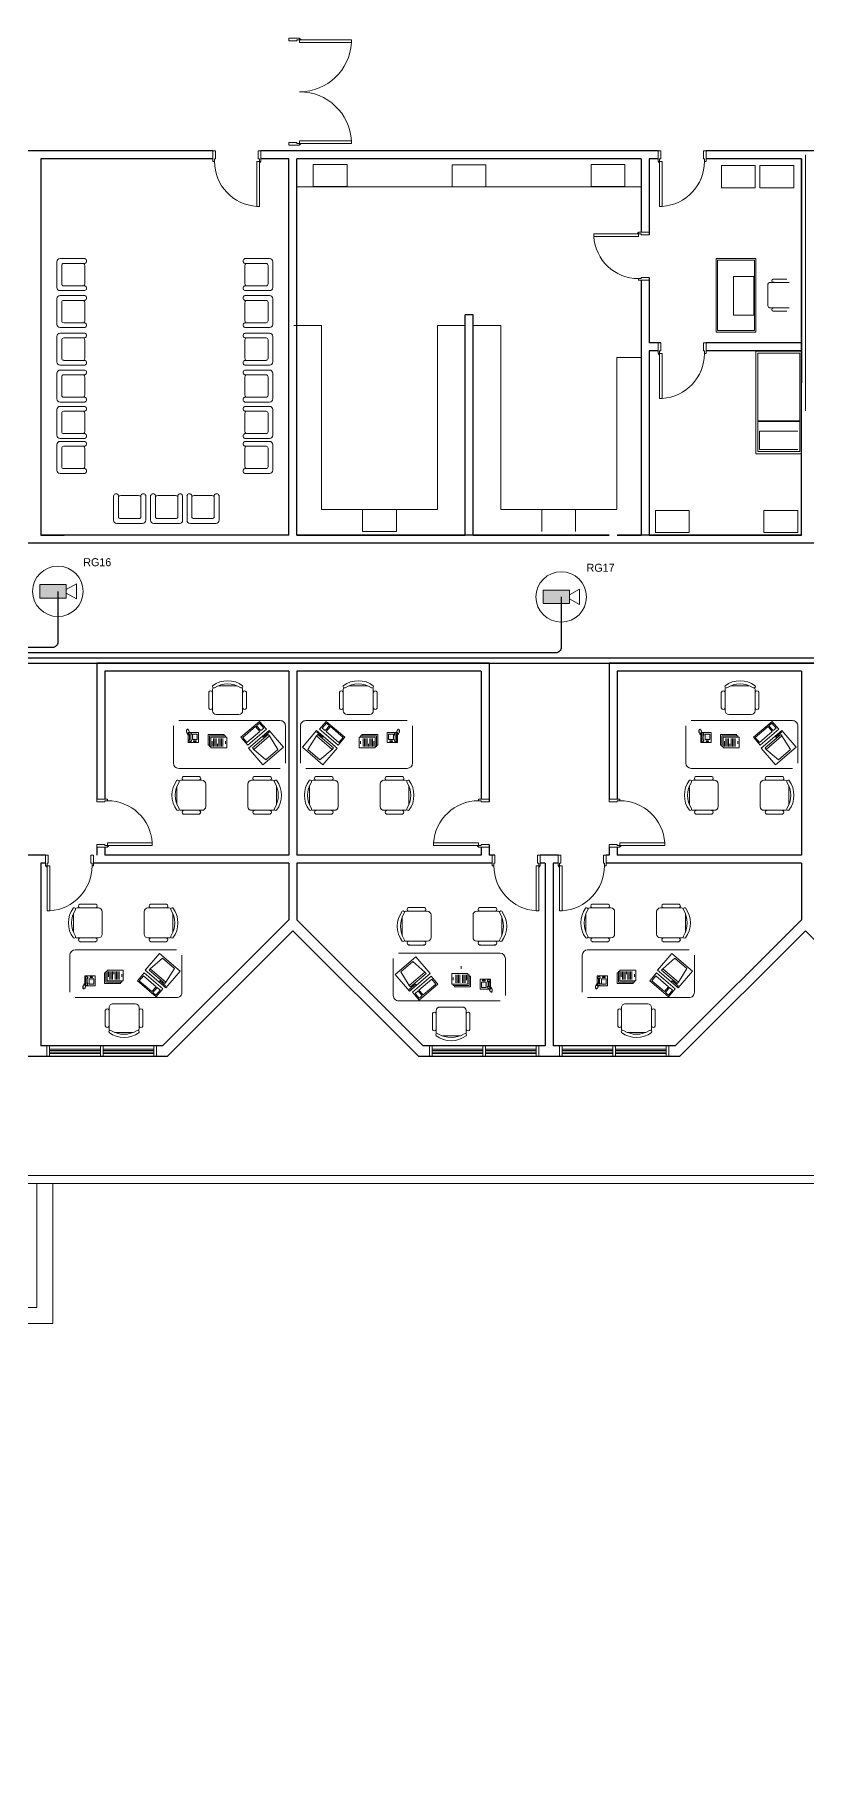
# Model space of a CAD drawing. Extents: x -59 to 582, y -1177 to 100.
# Drawn here: x 260.56 to 275.04, y -63.17 to -30.78 of the extents above; entities that cross this region are included whole.
import ezdxf
from ezdxf.enums import TextEntityAlignment as Align

# ---------------------------------------------------------------- set-up
doc = ezdxf.new("R2010")
doc.units = 0
doc.header["$LTSCALE"] = 0.15
doc.layers.get('0').update_dxf_attribs({"color": 252})
for name, color, linetype in [('0 ARCH', 252, 'Continuous'), ('0 CCTV', 252, 'Continuous'), ('0 sockets', 252, 'Continuous'), ('AUTOINCR', 7, 'Continuous'), ('CCTV', 4, 'Continuous')]:
    doc.layers.add(name, color=color, linetype=linetype)
for name, color, linetype, lineweight in [('anal', 252, 'Continuous', 20), ('DOOR', 252, 'Continuous', 20), ('E-LT-CKT-NM', 7, 'Continuous', 30), ('FUR', 252, 'Continuous', 9), ('sofa', 252, 'Continuous', 9), ('T-CCTV', 7, 'Continuous', 0), ('wall', 252, 'Continuous', 30)]:
    doc.layers.add(name, color=color, linetype=linetype, lineweight=lineweight)
doc.styles.add('SDC-TEXT-ARB', font='sdc-arb.shx')

# ---------------------------------------------------------------- blocks, each defined once
blk = doc.blocks.new('CHAIR7')
for p, q in [((5.1, 15), (17.9, 15)), ((0, 9), (0, -9)), ((20, 12), (3, 12)), ((23, -7.4), (23, 7.4)), ((3, -12), (20, -12)), ((5.1, -15), (17.9, -15))]:
    blk.add_line(p, q)
for centre, radius, start, end in [((5.6, 13.5), 1.56, 73.7398, 286.2602), ((17.4, 13.5), 1.56, 253.7398, 106.2602), ((3, 9), 3, 90, 180), ((20, 9), 3, 62.4156, 90), ((22.3, 11.1), 1.1, 53.3099, 212.0274), ((4.8, 0), 19.6, 327.5758, 32.4242), ((7, 0), 20, 323.1301, 36.8699), ((3, -9), 3, 180, 270), ((5.6, -13.5), 1.56, 73.7398, 286.2602), ((17.4, -13.5), 1.56, 253.7398, 106.2602), ((20, -9), 3, 270, 297.5844), ((22.3, -11.1), 1.1, 147.9726, 306.6901)]:
    blk.add_arc(centre, radius, start, end)
blk = doc.blocks.new('RECTANG')
for p, q in [((1, 1), (0, 1)), ((0, 1), (0, 0)), ((1, 0), (1, 1)), ((0, 0), (1, 0))]:
    blk.add_line(p, q)
blk = doc.blocks.new('FNPHONE')
for p, q in [((-9.1, 0.2), (-9.7, 0)), ((-8.9, 0.6), (-9.5, 0.4)), ((-8.7, 1), (-9.3, 0.8)), ((-8.5, 1.4), (-9.1, 1.2)), ((-8.3, 1.8), (-8.9, 1.6)), ((-7.1, 0.6), (-7.5, -0.6)), ((-7.3, 6.5), (-7.3, 1.5)), ((-6.3, 6.5), (-6.3, 1.5)), ((-3.9, 4.8), (-3.9, 4.8)), ((-3.9, 3.9), (-3.9, 3.9)), ((-3.9, 3), (-3.9, 3)), ((-3.9, 2), (-3.9, 2)), ((-2.9, 4.8), (-2.9, 4.8)), ((-2.9, 3.9), (-2.9, 3.9)), ((-2.9, 3), (-2.9, 3)), ((-2.9, 2), (-2.9, 2)), ((-2, 4.8), (-2, 4.8)), ((-2, 3.9), (-2, 3.9)), ((-2, 3), (-2, 3)), ((-2, 2), (-2, 2)), ((-9.3, -0.2), (-9.9, -0.4)), ((-9.3, -0.6), (-9.9, -0.8)), ((-9.3, -1), (-9.9, -1.2)), ((-9.3, -1.4), (-9.9, -1.6)), ((-9.1, -1.8), (-9.7, -2)), ((-8.9, -2.2), (-9.5, -2.4)), ((-8.4, -2.5), (-9, -2.7)), ((-7.9, -2), (-8.5, -2.2)), ((-7.7, -1.6), (-8.3, -1.8)), ((-7.5, -1.2), (-8.1, -1.4)), ((-7.3, -0.8), (-7.9, -1))]:
    blk.add_line(p, q)
for centre, start, end in [((-6.8, 6.5), 298.4915, 241.5085), ((-6.8, 1.5), 118.4915, 61.5085)]:
    blk.add_arc(centre, 1.05, start, end)
for p, xscale, yscale, zscale in [((-8.2, 0), 8.20528234483245, 8.104073169521023, 8.20528234483245), ((-4.8, 1.3), 3.75, 4.375, 3.75), ((-4, 6.7), 2.03125, 0.46875, 2.03125)]:
    blk.add_blockref('RECTANG', p, dxfattribs=dict(xscale=xscale, yscale=yscale, zscale=zscale))
blk = doc.blocks.new('IBMAT', base_point=(61, 306))
for p, q in [((75, 307), (75, 306)), ((81, 307), (75, 307)), ((81, 306), (81, 307))]:
    blk.add_line(p, q)
at = {"xscale": 21, "yscale": 17, "zscale": 21}
blk.add_blockref('RECTANG', (61, 306), dxfattribs=at)
blk = doc.blocks.new('KEYBOARD', base_point=(60, 294))
for p, xscale, yscale, zscale in [((60, 294), 19, 8, 19), ((61, 295), 13, 5, 13), ((75, 295), 3, 5, 3)]:
    blk.add_blockref('RECTANG', p, dxfattribs=dict(xscale=xscale, yscale=yscale, zscale=zscale))
blk = doc.blocks.new('FNCOMP')
for p, q in [((-6.6, 16.2), (-8.5, 3.5)), ((6.1, 16.2), (-6.6, 16.2)), ((8, 3.5), (6.1, 16.2)), ((-8.5, 3.5), (-8.5, 2)), ((8, 3.5), (-8.5, 3.5)), ((-8.5, 2), (8, 2)), ((8, 2), (8, 3.5))]:
    blk.add_line(p, q)
at = {"xscale": 1.033846153846154, "yscale": 1.033846153846154, "zscale": 1.033846153846154}
for name, p in [('IBMAT', (-10.9, 0)), ('KEYBOARD', (-10, -10.5))]:
    blk.add_blockref(name, p, dxfattribs=at)
blk = doc.blocks.new('D90')
at = {"layer": 'DOOR'}
for points in [[(0.03, 0.2), (0.03, 1.04), (0.078, 1.04), (0.078, 0.2)], [(0.03, 0.2), (0, 0.2), (0, 0), (0.05, 0), (0.05, 0.15), (0.03, 0.15)], [(0.87, 0.2), (0.9, 0.2), (0.9, 0), (0.85, 0), (0.85, 0.15), (0.87, 0.15)]]:
    blk.add_lwpolyline(points, close=True, dxfattribs=at)
blk.add_circle((0.02, 0.21), 0.01, dxfattribs=at)
blk.add_arc((0.025, 0.197), 0.845, 0.2218, 86.3889, dxfattribs=at)
blk = doc.blocks.new('ARCH')
at = {"layer": '0 ARCH', "color": 252, "lineweight": 15}
for p, q in [((65.781, 355.617), (66.414, 355.617)), ((65.781, 355.205), (65.781, 355.617)), ((66.414, 355.617), (66.414, 355.205)), ((69.016, 355.613), (68.384, 355.613)), ((68.384, 355.613), (68.384, 355.2)), ((69.016, 355.2), (69.016, 355.613)), ((70.986, 355.617), (70.986, 355.205)), ((71.619, 355.617), (70.986, 355.617)), ((71.619, 355.205), (71.619, 355.617)), ((74.058, 355.598), (73.425, 355.598)), ((73.425, 355.598), (73.425, 355.185)), ((74.058, 355.185), (74.058, 355.598)), ((74.149, 355.598), (74.149, 355.185)), ((74.782, 355.598), (74.149, 355.598)), ((74.782, 355.185), (74.782, 355.598)), ((71.925, 355.2), (65.475, 355.2)), ((66.414, 355.205), (65.781, 355.205)), ((68.384, 355.2), (69.016, 355.2)), ((70.986, 355.205), (71.619, 355.205)), ((73.425, 355.185), (74.058, 355.185)), ((74.149, 355.185), (74.782, 355.185)), ((74.074, 353.86), (73.331, 353.86)), ((73.331, 353.86), (73.331, 352.48)), ((74.046, 353.828), (73.356, 353.828)), ((73.356, 353.828), (73.356, 352.506)), ((74.046, 352.506), (74.046, 353.828)), ((74.074, 352.48), (74.074, 353.86)), ((74.035, 353.519), (73.65, 353.519)), ((73.65, 353.519), (73.65, 352.796)), ((74.035, 352.796), (74.035, 353.519)), ((74.293, 353.351), (74.293, 352.991)), ((74.293, 353.351), (74.293, 352.991)), ((74.492, 353.411), (74.353, 353.411)), ((74.492, 353.411), (74.353, 353.411)), ((74.396, 353.471), (74.492, 353.471)), ((74.396, 353.471), (74.492, 353.471)), ((74.492, 353.471), (74.651, 353.471)), ((74.492, 353.471), (74.651, 353.471)), ((74.693, 353.411), (74.492, 353.411)), ((74.693, 353.411), (74.492, 353.411)), ((74.353, 352.931), (74.492, 352.931)), ((74.353, 352.931), (74.492, 352.931)), ((74.396, 352.871), (74.492, 352.871)), ((74.492, 352.931), (74.693, 352.931)), ((74.492, 352.931), (74.693, 352.931)), ((74.492, 352.871), (74.651, 352.871)), ((74.492, 352.871), (74.651, 352.871)), ((65.415, 352.6), (65.934, 352.6)), ((65.934, 352.6), (65.934, 349.156)), ((68.625, 352.6), (68.106, 352.6)), ((68.106, 352.6), (68.106, 349.156)), ((68.775, 352.6), (69.294, 352.6)), ((69.294, 352.6), (69.294, 349.156)), ((73.356, 352.506), (74.046, 352.506)), ((73.65, 352.796), (74.035, 352.796)), ((73.331, 352.48), (74.074, 352.48)), ((71.925, 352), (71.466, 352)), ((71.466, 349.156), (71.466, 352)), ((74.924, 352.123), (74.074, 352.123)), ((74.074, 352.123), (74.074, 350.198)), ((74.896, 352.085), (74.107, 352.085)), ((74.107, 352.085), (74.107, 350.238)), ((74.896, 350.238), (74.896, 352.085)), ((74.924, 350.198), (74.924, 352.123)), ((74.107, 350.814), (74.896, 350.814)), ((74.896, 350.803), (74.107, 350.803)), ((74.857, 350.623), (74.14, 350.623)), ((74.14, 350.623), (74.14, 350.276)), ((74.107, 350.238), (74.896, 350.238)), ((74.14, 350.276), (74.857, 350.276)), ((74.074, 350.198), (74.924, 350.198)), ((68.106, 349.156), (65.934, 349.156)), ((66.704, 349.156), (66.704, 348.743)), ((67.337, 349.156), (66.704, 349.156)), ((67.337, 348.743), (67.337, 349.156)), ((69.294, 349.156), (71.466, 349.156)), ((70.063, 349.156), (70.063, 348.743)), ((70.696, 349.156), (70.063, 349.156)), ((70.696, 348.743), (70.696, 349.156)), ((72.822, 349.134), (72.189, 349.134)), ((72.189, 349.134), (72.189, 348.722)), ((72.822, 348.722), (72.822, 349.134)), ((74.222, 349.134), (74.222, 348.722)), ((74.855, 349.134), (74.222, 349.134)), ((74.855, 348.722), (74.855, 349.134)), ((66.704, 348.743), (67.337, 348.743)), ((72.189, 348.722), (72.822, 348.722)), ((74.222, 348.722), (74.855, 348.722))]:
    blk.add_line(p, q, dxfattribs=at)
for centre, radius, start, end in [((74.353, 353.351), 0.06, 90, 180), ((74.353, 353.351), 0.06, 90, 180), ((74.404, 353.441), 0.0312, 73.7398, 286.2602), ((74.404, 353.441), 0.0312, 73.7398, 286.2602), ((74.353, 352.991), 0.06, 180, 270), ((74.353, 352.991), 0.06, 180, 270), ((74.404, 352.901), 0.0312, 73.7398, 286.2602), ((74.404, 352.901), 0.0312, 73.7398, 286.2602)]:
    blk.add_arc(centre, radius, start, end, dxfattribs=at)
at = {"layer": 'anal'}
for p, q in [((75, 351), (75, 355.8)), ((75, 355.8), (75, 351)), ((75, 351), (75, 355.8)), ((75, 355.8), (75, 351)), ((60.792, 339), (60.792, 339.1)), ((62.842, 339.1), (60.792, 339.1)), ((60.792, 339), (60.792, 338.9)), ((62.842, 338.9), (60.792, 338.9)), ((60.842, 339.1), (60.842, 338.9)), ((61.792, 339.04), (60.842, 339.04)), ((61.792, 339.015), (60.842, 339.015)), ((60.842, 339), (60.842, 338.9)), ((61.792, 338.985), (60.842, 338.985)), ((61.792, 338.96), (60.842, 338.96)), ((61.792, 339.1), (61.792, 338.9)), ((61.842, 339.1), (61.842, 338.9)), ((62.792, 339.04), (61.842, 339.04)), ((62.792, 339.015), (61.842, 339.015)), ((62.792, 338.985), (61.842, 338.985)), ((62.792, 338.96), (61.842, 338.96)), ((62.792, 339.1), (62.792, 338.9)), ((62.792, 339), (62.792, 338.9)), ((62.842, 339), (62.842, 339.1)), ((62.842, 339), (62.842, 338.9)), ((67.958, 339.1), (70.008, 339.1)), ((67.958, 339), (67.958, 339.1)), ((67.958, 339), (67.958, 338.9)), ((67.958, 338.9), (70.008, 338.9)), ((68.008, 339.1), (68.008, 338.9)), ((68.008, 339.04), (68.958, 339.04)), ((68.008, 339.015), (68.958, 339.015)), ((68.008, 339), (68.008, 338.9)), ((68.008, 338.985), (68.958, 338.985)), ((68.008, 338.96), (68.958, 338.96)), ((68.958, 339.1), (68.958, 338.9)), ((69.008, 339.1), (69.008, 338.9)), ((69.008, 339.04), (69.958, 339.04)), ((69.008, 339.015), (69.958, 339.015)), ((69.008, 338.985), (69.958, 338.985)), ((69.008, 338.96), (69.958, 338.96)), ((69.958, 339.1), (69.958, 338.9)), ((69.958, 339), (69.958, 338.9)), ((70.008, 339), (70.008, 339.1)), ((70.008, 339), (70.008, 338.9)), ((70.392, 339), (70.392, 339.1)), ((72.442, 339.1), (70.392, 339.1)), ((70.392, 339), (70.392, 338.9)), ((72.442, 338.9), (70.392, 338.9)), ((70.442, 339.1), (70.442, 338.9)), ((71.392, 339.04), (70.442, 339.04)), ((71.392, 339.015), (70.442, 339.015)), ((70.442, 339), (70.442, 338.9)), ((71.392, 338.985), (70.442, 338.985)), ((71.392, 338.96), (70.442, 338.96)), ((71.392, 339.1), (71.392, 338.9)), ((71.442, 339.1), (71.442, 338.9)), ((72.392, 339.04), (71.442, 339.04)), ((72.392, 339.015), (71.442, 339.015)), ((72.392, 338.985), (71.442, 338.985)), ((72.392, 338.96), (71.442, 338.96)), ((72.392, 339.1), (72.392, 338.9)), ((72.392, 339), (72.392, 338.9)), ((72.442, 339), (72.442, 339.1)), ((72.442, 339), (72.442, 338.9)), ((96.525, 336.675), (58.125, 336.675)), ((96.675, 336.525), (60, 336.525)), ((60.6, 336.525), (60.6, 335.4)), ((60.9, 336.525), (60.9, 335.4)), ((60.6, 335.4), (60.6, 334.2)), ((60.9, 335.4), (60.9, 333.9)), ((60.6, 334.2), (58.275, 334.2)), ((60.9, 333.9), (58.275, 333.9))]:
    blk.add_line(p, q, dxfattribs=at)
at = {"layer": 'DOOR'}
for points in [[(65.525, 357.954), (65.525, 357.984), (65.325, 357.984), (65.325, 357.934), (65.475, 357.934), (65.475, 357.954)], [(65.525, 357.954), (66.495, 357.954), (66.495, 357.904), (65.525, 357.904)], [(63.93, 355.675), (63.9, 355.675), (63.9, 355.875), (63.95, 355.875), (63.95, 355.725), (63.93, 355.725)], [(64.77, 355.675), (64.8, 355.675), (64.8, 355.875), (64.75, 355.875), (64.75, 355.725), (64.77, 355.725)], [(65.525, 356.014), (65.525, 355.984), (65.325, 355.984), (65.325, 356.034), (65.475, 356.034), (65.475, 356.014)], [(65.525, 356.014), (66.495, 356.014), (66.495, 356.064), (65.525, 356.064)], [(72.269, 355.675), (72.239, 355.675), (72.239, 355.875), (72.289, 355.875), (72.289, 355.725), (72.269, 355.725)], [(73.109, 355.675), (73.139, 355.675), (73.139, 355.875), (73.089, 355.875), (73.089, 355.725), (73.109, 355.725)], [(64.77, 355.675), (64.77, 354.835), (64.722, 354.835), (64.722, 355.675)], [(72.269, 355.675), (72.269, 354.835), (72.317, 354.835), (72.317, 355.675)], [(71.875, 354.32), (71.035, 354.32), (71.035, 354.272), (71.875, 354.272)], [(71.875, 354.32), (71.875, 354.35), (72.075, 354.35), (72.075, 354.3), (71.925, 354.3), (71.925, 354.32)], [(71.875, 353.48), (71.875, 353.45), (72.075, 353.45), (72.075, 353.5), (71.925, 353.5), (71.925, 353.48)], [(72.269, 352.075), (72.239, 352.075), (72.239, 352.275), (72.289, 352.275), (72.289, 352.125), (72.269, 352.125)], [(73.109, 352.075), (73.139, 352.075), (73.139, 352.275), (73.089, 352.275), (73.089, 352.125), (73.109, 352.125)], [(72.269, 352.075), (72.269, 351.235), (72.317, 351.235), (72.317, 352.075)]]:
    blk.add_lwpolyline(points, close=True, dxfattribs=at)
for centre in [(65.535, 357.964), (65.535, 356.004), (64.78, 355.665), (72.259, 355.665), (71.865, 354.33), (72.259, 352.065)]:
    blk.add_circle(centre, 0.01, dxfattribs=at)
for centre, radius, start, end in [((65.525, 357.954), 0.971, 270, 357.0492), ((65.525, 356.011), 0.971, 2.9508, 90), ((64.775, 355.678), 0.845, 180.2218, 266.3889), ((72.264, 355.678), 0.845, 273.6111, 359.7782), ((71.878, 354.325), 0.845, 183.6111, 269.7782), ((72.264, 352.078), 0.845, 273.6111, 359.7782)]:
    blk.add_arc(centre, radius, start, end, dxfattribs=at)
at = {"layer": 'FUR'}
for p, q in [((61.502, 353.855), (61.037, 353.855)), ((64.498, 353.855), (64.963, 353.855)), ((60.977, 353.795), (60.977, 353.315)), ((61.067, 353.727), (61.067, 353.382)), ((61.5, 353.765), (61.105, 353.765)), ((61.502, 353.39), (61.502, 353.72)), ((64.498, 353.39), (64.498, 353.72)), ((64.5, 353.765), (64.895, 353.765)), ((64.933, 353.727), (64.933, 353.382)), ((65.023, 353.795), (65.023, 353.315)), ((61.037, 353.255), (61.502, 353.255)), ((61.502, 353.163), (61.037, 353.163)), ((61.105, 353.345), (61.5, 353.345)), ((64.963, 353.255), (64.498, 353.255)), ((64.498, 353.163), (64.963, 353.163)), ((64.895, 353.345), (64.5, 353.345)), ((60.977, 353.103), (60.977, 352.623)), ((61.067, 353.036), (61.067, 352.691)), ((61.5, 353.073), (61.105, 353.073)), ((61.502, 352.698), (61.502, 353.028)), ((64.498, 352.698), (64.498, 353.028)), ((64.5, 353.073), (64.895, 353.073)), ((64.933, 353.036), (64.933, 352.691)), ((65.023, 353.103), (65.023, 352.623)), ((61.037, 352.563), (61.502, 352.563)), ((61.105, 352.653), (61.5, 352.653)), ((64.963, 352.563), (64.498, 352.563)), ((64.895, 352.653), (64.5, 352.653)), ((60.977, 352.399), (60.977, 351.919)), ((61.502, 352.459), (61.037, 352.459)), ((61.067, 352.332), (61.067, 351.987)), ((61.5, 352.369), (61.105, 352.369)), ((61.502, 351.994), (61.502, 352.324)), ((64.498, 352.459), (64.963, 352.459)), ((64.498, 351.994), (64.498, 352.324)), ((64.5, 352.369), (64.895, 352.369)), ((64.933, 352.332), (64.933, 351.987)), ((65.023, 352.399), (65.023, 351.919)), ((61.037, 351.859), (61.502, 351.859)), ((61.105, 351.949), (61.5, 351.949)), ((64.963, 351.859), (64.498, 351.859)), ((64.895, 351.949), (64.5, 351.949)), ((60.977, 351.707), (60.977, 351.227)), ((61.502, 351.767), (61.037, 351.767)), ((61.067, 351.64), (61.067, 351.295)), ((61.5, 351.677), (61.105, 351.677)), ((61.502, 351.302), (61.502, 351.632)), ((64.498, 351.767), (64.963, 351.767)), ((64.498, 351.302), (64.498, 351.632)), ((64.5, 351.677), (64.895, 351.677)), ((64.933, 351.64), (64.933, 351.295)), ((65.023, 351.707), (65.023, 351.227)), ((61.105, 351.257), (61.5, 351.257)), ((64.895, 351.257), (64.5, 351.257)), ((60.977, 351.026), (60.977, 350.546)), ((61.037, 351.167), (61.502, 351.167)), ((61.502, 351.086), (61.037, 351.086)), ((61.067, 350.958), (61.067, 350.613)), ((61.5, 350.996), (61.105, 350.996)), ((61.502, 350.621), (61.502, 350.951)), ((64.963, 351.167), (64.498, 351.167)), ((64.498, 351.086), (64.963, 351.086)), ((64.498, 350.621), (64.498, 350.951)), ((64.5, 350.996), (64.895, 350.996)), ((64.933, 350.958), (64.933, 350.613)), ((65.023, 351.026), (65.023, 350.546)), ((61.105, 350.576), (61.5, 350.576)), ((64.895, 350.576), (64.5, 350.576)), ((60.977, 350.37), (60.977, 349.89)), ((61.037, 350.486), (61.502, 350.486)), ((61.502, 350.43), (61.037, 350.43)), ((61.067, 350.303), (61.067, 349.958)), ((61.5, 350.34), (61.105, 350.34)), ((61.502, 349.965), (61.502, 350.295)), ((64.963, 350.486), (64.498, 350.486)), ((64.498, 350.43), (64.963, 350.43)), ((64.498, 349.965), (64.498, 350.295)), ((64.5, 350.34), (64.895, 350.34)), ((64.933, 350.303), (64.933, 349.958)), ((65.023, 350.37), (65.023, 349.89)), ((61.105, 349.92), (61.5, 349.92)), ((64.895, 349.92), (64.5, 349.92)), ((61.037, 349.83), (61.502, 349.83)), ((64.963, 349.83), (64.498, 349.83)), ((62.041, 349.418), (62.041, 348.953)), ((62.131, 349.416), (62.131, 349.02)), ((62.506, 349.418), (62.176, 349.418)), ((62.551, 349.02), (62.551, 349.416)), ((62.641, 348.953), (62.641, 349.418)), ((62.733, 349.418), (62.733, 348.953)), ((62.823, 349.416), (62.823, 349.02)), ((63.198, 349.418), (62.868, 349.418)), ((63.243, 349.02), (63.243, 349.416)), ((63.333, 348.953), (63.333, 349.418)), ((63.415, 349.418), (63.415, 348.953)), ((63.505, 349.416), (63.505, 349.02)), ((63.88, 349.418), (63.55, 349.418)), ((63.925, 349.02), (63.925, 349.416)), ((64.015, 348.953), (64.015, 349.418)), ((62.169, 348.983), (62.514, 348.983)), ((62.861, 348.983), (63.206, 348.983)), ((63.542, 348.983), (63.887, 348.983)), ((62.101, 348.893), (62.581, 348.893)), ((62.793, 348.893), (63.273, 348.893)), ((63.475, 348.893), (63.955, 348.893))]:
    blk.add_line(p, q, dxfattribs=at)
for centre, major_axis, start_param, end_param in [((61.037, 353.795), (0.0424, 0.0424), 0.785398, 2.356194), ((61.485, 353.81), (-0.0339, 0.0339), 2.685296, 5.122584), ((61.105, 353.727), (-0.0265, 0.0265), -0.785398, 0.785398), ((61.442, 353.72), (-0.0424, 0.0424), 3.926991, 4.775053), ((61.037, 353.315), (-0.0424, 0.0424), 0.785398, 2.356194), ((61.037, 353.103), (0.0424, 0.0424), 0.785398, 2.356194), ((61.105, 353.382), (0.0265, 0.0265), 2.356194, 3.926991), ((61.442, 353.39), (0.0424, 0.0424), 4.649725, 5.497787), ((61.485, 353.3), (0.0339, 0.0339), 4.302194, 6.739482), ((61.485, 353.119), (-0.0339, 0.0339), 2.685296, 5.122584), ((61.105, 353.036), (-0.0265, 0.0265), -0.785398, 0.785398), ((61.442, 353.028), (-0.0424, 0.0424), 3.926991, 4.775053), ((61.037, 352.623), (-0.0424, 0.0424), 0.785398, 2.356194), ((61.105, 352.691), (0.0265, 0.0265), 2.356194, 3.926991), ((61.442, 352.698), (0.0424, 0.0424), 4.649725, 5.497787), ((61.485, 352.608), (0.0339, 0.0339), 4.302194, 6.739482), ((61.037, 352.399), (0.0424, 0.0424), 0.785398, 2.356194), ((61.105, 352.332), (-0.0265, 0.0265), -0.785398, 0.785398), ((61.442, 352.324), (-0.0424, 0.0424), 3.926991, 4.775053), ((61.485, 352.415), (-0.0339, 0.0339), 2.685296, 5.122584), ((61.037, 351.919), (-0.0424, 0.0424), 0.785398, 2.356194), ((61.105, 351.987), (0.0265, 0.0265), 2.356194, 3.926991), ((61.442, 351.994), (0.0424, 0.0424), 4.649725, 5.497787), ((61.485, 351.904), (0.0339, 0.0339), 4.302194, 6.739482), ((61.037, 351.707), (0.0424, 0.0424), 0.785398, 2.356194), ((61.105, 351.64), (-0.0265, 0.0265), -0.785398, 0.785398), ((61.442, 351.632), (-0.0424, 0.0424), 3.926991, 4.775053), ((61.485, 351.723), (-0.0339, 0.0339), 2.685296, 5.122584), ((61.037, 351.227), (-0.0424, 0.0424), 0.785398, 2.356194), ((61.105, 351.295), (0.0265, 0.0265), 2.356194, 3.926991), ((61.442, 351.302), (0.0424, 0.0424), 4.649725, 5.497787), ((61.485, 351.212), (0.0339, 0.0339), 4.302194, 6.739482), ((61.037, 351.026), (0.0424, 0.0424), 0.785398, 2.356194), ((61.105, 350.958), (-0.0265, 0.0265), -0.785398, 0.785398), ((61.442, 350.951), (-0.0424, 0.0424), 3.926991, 4.775053), ((61.485, 351.041), (-0.0339, 0.0339), 2.685296, 5.122584), ((61.105, 350.613), (0.0265, 0.0265), 2.356194, 3.926991), ((61.442, 350.621), (0.0424, 0.0424), 4.649725, 5.497787), ((61.485, 350.53), (0.0339, 0.0339), 4.302194, 6.739482), ((61.037, 350.546), (-0.0424, 0.0424), 0.785398, 2.356194), ((61.037, 350.37), (0.0424, 0.0424), 0.785398, 2.356194), ((61.105, 350.303), (-0.0265, 0.0265), -0.785398, 0.785398), ((61.442, 350.295), (-0.0424, 0.0424), 3.926991, 4.775053), ((61.485, 350.385), (-0.0339, 0.0339), 2.685296, 5.122584), ((61.105, 349.958), (0.0265, 0.0265), 2.356194, 3.926991), ((61.442, 349.965), (0.0424, 0.0424), 4.649725, 5.497787), ((61.485, 349.875), (0.0339, 0.0339), 4.302194, 6.739482), ((61.037, 349.89), (-0.0424, 0.0424), 0.785398, 2.356194), ((62.086, 349.4), (0.0339, 0.0339), 5.826889, 8.264177), ((62.176, 349.358), (0.0424, 0.0424), 0.785398, 1.63346), ((62.506, 349.358), (-0.0424, 0.0424), 4.649725, 5.497787), ((62.597, 349.4), (-0.0339, 0.0339), 4.302194, 6.739482), ((62.778, 349.4), (0.0339, 0.0339), 5.826889, 8.264177), ((62.868, 349.358), (0.0424, 0.0424), 0.785398, 1.63346), ((63.198, 349.358), (-0.0424, 0.0424), 4.649725, 5.497787), ((63.288, 349.4), (-0.0339, 0.0339), 4.302194, 6.739482), ((63.459, 349.4), (0.0339, 0.0339), 5.826889, 8.264177), ((63.55, 349.358), (0.0424, 0.0424), 0.785398, 1.63346), ((63.88, 349.358), (-0.0424, 0.0424), 4.649725, 5.497787), ((63.97, 349.4), (-0.0339, 0.0339), 4.302194, 6.739482), ((62.101, 348.953), (-0.0424, 0.0424), 0.785398, 2.356194), ((62.169, 349.02), (0.0265, 0.0265), 2.356194, 3.926991), ((62.514, 349.02), (-0.0265, 0.0265), 2.356194, 3.926991), ((62.581, 348.953), (0.0424, 0.0424), 3.926991, 5.497787), ((62.793, 348.953), (-0.0424, 0.0424), 0.785398, 2.356194), ((62.861, 349.02), (0.0265, 0.0265), 2.356194, 3.926991), ((63.206, 349.02), (-0.0265, 0.0265), 2.356194, 3.926991), ((63.273, 348.953), (0.0424, 0.0424), 3.926991, 5.497787), ((63.475, 348.953), (-0.0424, 0.0424), 0.785398, 2.356194), ((63.542, 349.02), (0.0265, 0.0265), 2.356194, 3.926991), ((63.887, 349.02), (-0.0265, 0.0265), 2.356194, 3.926991), ((63.955, 348.953), (0.0424, 0.0424), 3.926991, 5.497787)]:
    blk.add_ellipse(centre, major_axis=major_axis, ratio=1, start_param=start_param, end_param=end_param, dxfattribs=at)
at = {"layer": 'FUR', "extrusion": (0, 0, -1)}
for centre, major_axis, start_param, end_param in [((64.515, 353.81), (0.0339, 0.0339), 2.685296, 5.122584), ((64.963, 353.795), (-0.0424, 0.0424), 0.785398, 2.356194), ((64.558, 353.72), (0.0424, 0.0424), 3.926991, 4.775053), ((64.895, 353.727), (0.0265, 0.0265), -0.785398, 0.785398), ((64.515, 353.3), (-0.0339, 0.0339), 4.302194, 6.739482), ((64.515, 353.119), (0.0339, 0.0339), 2.685296, 5.122584), ((64.558, 353.39), (-0.0424, 0.0424), 4.649725, 5.497787), ((64.895, 353.382), (-0.0265, 0.0265), 2.356194, 3.926991), ((64.963, 353.315), (0.0424, 0.0424), 0.785398, 2.356194), ((64.963, 353.103), (-0.0424, 0.0424), 0.785398, 2.356194), ((64.558, 353.028), (0.0424, 0.0424), 3.926991, 4.775053), ((64.895, 353.036), (0.0265, 0.0265), -0.785398, 0.785398), ((64.515, 352.608), (-0.0339, 0.0339), 4.302194, 6.739482), ((64.558, 352.698), (-0.0424, 0.0424), 4.649725, 5.497787), ((64.895, 352.691), (-0.0265, 0.0265), 2.356194, 3.926991), ((64.963, 352.623), (0.0424, 0.0424), 0.785398, 2.356194), ((64.515, 352.415), (0.0339, 0.0339), 2.685296, 5.122584), ((64.558, 352.324), (0.0424, 0.0424), 3.926991, 4.775053), ((64.895, 352.332), (0.0265, 0.0265), -0.785398, 0.785398), ((64.963, 352.399), (-0.0424, 0.0424), 0.785398, 2.356194), ((64.515, 351.904), (-0.0339, 0.0339), 4.302194, 6.739482), ((64.558, 351.994), (-0.0424, 0.0424), 4.649725, 5.497787), ((64.895, 351.987), (-0.0265, 0.0265), 2.356194, 3.926991), ((64.963, 351.919), (0.0424, 0.0424), 0.785398, 2.356194), ((64.515, 351.723), (0.0339, 0.0339), 2.685296, 5.122584), ((64.558, 351.632), (0.0424, 0.0424), 3.926991, 4.775053), ((64.895, 351.64), (0.0265, 0.0265), -0.785398, 0.785398), ((64.963, 351.707), (-0.0424, 0.0424), 0.785398, 2.356194), ((64.515, 351.212), (-0.0339, 0.0339), 4.302194, 6.739482), ((64.558, 351.302), (-0.0424, 0.0424), 4.649725, 5.497787), ((64.895, 351.295), (-0.0265, 0.0265), 2.356194, 3.926991), ((64.963, 351.227), (0.0424, 0.0424), 0.785398, 2.356194), ((64.515, 351.041), (0.0339, 0.0339), 2.685296, 5.122584), ((64.558, 350.951), (0.0424, 0.0424), 3.926991, 4.775053), ((64.895, 350.958), (0.0265, 0.0265), -0.785398, 0.785398), ((64.963, 351.026), (-0.0424, 0.0424), 0.785398, 2.356194), ((64.515, 350.53), (-0.0339, 0.0339), 4.302194, 6.739482), ((64.558, 350.621), (-0.0424, 0.0424), 4.649725, 5.497787), ((64.895, 350.613), (-0.0265, 0.0265), 2.356194, 3.926991), ((64.515, 350.385), (0.0339, 0.0339), 2.685296, 5.122584), ((64.558, 350.295), (0.0424, 0.0424), 3.926991, 4.775053), ((64.895, 350.303), (0.0265, 0.0265), -0.785398, 0.785398), ((64.963, 350.546), (0.0424, 0.0424), 0.785398, 2.356194), ((64.963, 350.37), (-0.0424, 0.0424), 0.785398, 2.356194), ((64.515, 349.875), (-0.0339, 0.0339), 4.302194, 6.739482), ((64.558, 349.965), (-0.0424, 0.0424), 4.649725, 5.497787), ((64.895, 349.958), (-0.0265, 0.0265), 2.356194, 3.926991), ((64.963, 349.89), (0.0424, 0.0424), 0.785398, 2.356194)]:
    blk.add_ellipse(centre, major_axis=major_axis, ratio=1, start_param=start_param, end_param=end_param, dxfattribs=at)
at = {"layer": 'sofa'}
for p, q in [((63.159, 344.403), (63.159, 345.098)), ((67.641, 344.403), (67.641, 345.098)), ((72.759, 344.403), (72.759, 345.098)), ((65.159, 344.303), (63.259, 344.303)), ((65.159, 344.303), (63.259, 344.303)), ((65.641, 344.303), (67.541, 344.303)), ((74.759, 344.303), (72.859, 344.303)), ((74.759, 344.303), (72.859, 344.303)), ((63.22, 340.901), (61.32, 340.901)), ((67.379, 340.839), (69.279, 340.839)), ((72.82, 340.901), (70.92, 340.901)), ((61.22, 340.801), (61.22, 340.106)), ((69.379, 340.739), (69.379, 340.045)), ((70.82, 340.801), (70.82, 340.106))]:
    blk.add_line(p, q, dxfattribs=at)
for points in [[(63.259, 345.198), (65.159, 345.198, -0.414214), (65.259, 345.098), (65.259, 344.403)], [(67.541, 345.198), (65.641, 345.198, 0.414214), (65.541, 345.098), (65.541, 344.403)], [(72.859, 345.198), (74.759, 345.198, -0.414214), (74.859, 345.098), (74.859, 344.403)], [(61.32, 340.006), (63.22, 340.006, 0.414214), (63.32, 340.106), (63.32, 340.801)], [(69.279, 339.945), (67.379, 339.945, -0.414214), (67.279, 340.045), (67.279, 340.739)], [(70.92, 340.006), (72.82, 340.006, 0.414214), (72.92, 340.106), (72.92, 340.801)]]:
    blk.add_lwpolyline(points, format="xyb", dxfattribs=at)
for points in [[(63.836, 344.736), (63.811, 344.736), (63.811, 344.936), (64.111, 344.936), (64.111, 344.911)], [(63.861, 344.711), (63.836, 344.711), (63.836, 344.911), (64.136, 344.911), (64.136, 344.886)], [(64.161, 344.686), (63.861, 344.686), (63.861, 344.886), (64.161, 344.886), (64.161, 344.686)], [(63.886, 344.711), (63.886, 344.811)], [(63.911, 344.711), (63.911, 344.861)], [(63.936, 344.711), (63.936, 344.861)], [(63.961, 344.711), (63.961, 344.861)], [(63.986, 344.711), (63.986, 344.761)], [(64.011, 344.711), (64.011, 344.861)], [(64.036, 344.711), (64.036, 344.861)], [(64.061, 344.711), (64.061, 344.861)], [(64.086, 344.711), (64.086, 344.861)], [(64.136, 344.761), (64.136, 344.811)], [(66.639, 344.686), (66.939, 344.686), (66.939, 344.886), (66.639, 344.886), (66.639, 344.686)], [(66.939, 344.711), (66.964, 344.711), (66.964, 344.911), (66.664, 344.911), (66.664, 344.886)], [(66.664, 344.761), (66.664, 344.811)], [(66.964, 344.736), (66.989, 344.736), (66.989, 344.936), (66.689, 344.936), (66.689, 344.911)], [(66.714, 344.711), (66.714, 344.861)], [(66.739, 344.711), (66.739, 344.861)], [(66.764, 344.711), (66.764, 344.861)], [(66.789, 344.711), (66.789, 344.861)], [(66.814, 344.711), (66.814, 344.761)], [(66.839, 344.711), (66.839, 344.861)], [(66.864, 344.711), (66.864, 344.861)], [(66.889, 344.711), (66.889, 344.861)], [(66.914, 344.711), (66.914, 344.811)], [(73.436, 344.736), (73.411, 344.736), (73.411, 344.936), (73.711, 344.936), (73.711, 344.911)], [(73.461, 344.711), (73.436, 344.711), (73.436, 344.911), (73.736, 344.911), (73.736, 344.886)], [(73.761, 344.686), (73.461, 344.686), (73.461, 344.886), (73.761, 344.886), (73.761, 344.686)], [(73.486, 344.711), (73.486, 344.811)], [(73.511, 344.711), (73.511, 344.861)], [(73.536, 344.711), (73.536, 344.861)], [(73.561, 344.711), (73.561, 344.861)], [(73.586, 344.711), (73.586, 344.761)], [(73.611, 344.711), (73.611, 344.861)], [(73.636, 344.711), (73.636, 344.861)], [(73.661, 344.711), (73.661, 344.861)], [(73.686, 344.711), (73.686, 344.861)], [(73.736, 344.761), (73.736, 344.811)], [(62.221, 340.518), (61.921, 340.518), (61.921, 340.318), (62.221, 340.318), (62.221, 340.518)], [(68.553, 340.597), (68.553, 340.547)], [(71.821, 340.518), (71.521, 340.518), (71.521, 340.318), (71.821, 340.318), (71.821, 340.518)], [(61.896, 340.468), (61.871, 340.468), (61.871, 340.268), (62.171, 340.268), (62.171, 340.293)], [(61.921, 340.493), (61.896, 340.493), (61.896, 340.293), (62.196, 340.293), (62.196, 340.318)], [(61.946, 340.493), (61.946, 340.393)], [(61.971, 340.493), (61.971, 340.343)], [(61.996, 340.493), (61.996, 340.343)], [(62.021, 340.493), (62.021, 340.343)], [(62.046, 340.493), (62.046, 340.443)], [(62.071, 340.493), (62.071, 340.343)], [(62.096, 340.493), (62.096, 340.343)], [(62.121, 340.493), (62.121, 340.343)], [(62.146, 340.493), (62.146, 340.343)], [(62.196, 340.443), (62.196, 340.393)], [(68.378, 340.456), (68.678, 340.456), (68.678, 340.256), (68.378, 340.256), (68.378, 340.456)], [(68.678, 340.431), (68.703, 340.431), (68.703, 340.231), (68.403, 340.231), (68.403, 340.256)], [(68.403, 340.381), (68.403, 340.331)], [(68.703, 340.406), (68.728, 340.406), (68.728, 340.206), (68.428, 340.206), (68.428, 340.231)], [(68.453, 340.431), (68.453, 340.281)], [(68.478, 340.431), (68.478, 340.281)], [(68.503, 340.431), (68.503, 340.281)], [(68.528, 340.431), (68.528, 340.281)], [(68.578, 340.431), (68.578, 340.281)], [(68.603, 340.431), (68.603, 340.281)], [(68.628, 340.431), (68.628, 340.281)], [(68.653, 340.431), (68.653, 340.331)], [(71.496, 340.468), (71.471, 340.468), (71.471, 340.268), (71.771, 340.268), (71.771, 340.293)], [(71.521, 340.493), (71.496, 340.493), (71.496, 340.293), (71.796, 340.293), (71.796, 340.318)], [(71.546, 340.493), (71.546, 340.393)], [(71.571, 340.493), (71.571, 340.343)], [(71.596, 340.493), (71.596, 340.343)], [(71.621, 340.493), (71.621, 340.343)], [(71.646, 340.493), (71.646, 340.443)], [(71.671, 340.493), (71.671, 340.343)], [(71.696, 340.493), (71.696, 340.343)], [(71.721, 340.493), (71.721, 340.343)], [(71.746, 340.493), (71.746, 340.343)], [(71.796, 340.443), (71.796, 340.393)]]:
    blk.add_lwpolyline(points, dxfattribs=at)
for centre, start, end in [((63.259, 344.403), 180, 270), ((63.259, 344.403), 180, 270), ((67.541, 344.403), 270, 0), ((72.859, 344.403), 180, 270), ((72.859, 344.403), 180, 270), ((61.32, 340.801), 90, 180), ((69.279, 340.739), 0, 90), ((70.92, 340.801), 90, 180)]:
    blk.add_arc(centre, 0.1, start, end, dxfattribs=at)
at = {"layer": 'wall'}
for p, q in [((63.9, 355.875), (60, 355.875)), ((65.325, 355.875), (64.8, 355.875)), ((72.25, 355.875), (65.325, 355.875)), ((75.593, 355.875), (73.139, 355.875)), ((81.839, 355.875), (74.925, 355.875)), ((60.675, 355.725), (60.675, 348.675)), ((63.9, 355.725), (60.675, 355.725)), ((65.325, 355.725), (64.8, 355.725)), ((65.325, 348.675), (65.325, 355.725)), ((71.925, 355.725), (65.475, 355.725)), ((65.475, 348.675), (65.475, 355.725)), ((71.925, 355.725), (71.925, 354.35)), ((72.075, 355.725), (72.075, 354.3)), ((72.239, 355.725), (72.075, 355.725)), ((74.925, 355.725), (73.139, 355.725)), ((74.925, 355.725), (74.4, 355.725)), ((74.925, 355.725), (74.925, 351.525)), ((74.925, 348.675), (74.925, 355.725)), ((72.075, 353.5), (72.075, 352.275)), ((71.925, 353.45), (71.925, 348.675)), ((68.775, 352.8), (68.625, 352.8)), ((68.625, 348.675), (68.625, 352.8)), ((68.775, 348.675), (68.775, 352.8)), ((72.289, 352.275), (72.075, 352.275)), ((74.925, 352.275), (73.139, 352.275)), ((72.239, 352.125), (72.075, 352.125)), ((72.075, 352.125), (72.075, 348.675)), ((74.925, 352.125), (73.139, 352.125)), ((65.325, 348.675), (60.675, 348.675)), ((65.325, 348.675), (60.675, 348.675)), ((65.325, 348.675), (60.675, 348.675)), ((65.325, 348.675), (60.675, 348.675)), ((63.075, 348.675), (60.675, 348.675)), ((63.075, 348.675), (60.675, 348.675)), ((60.675, 348.675), (61.115, 348.675)), ((71.325, 348.675), (65.475, 348.675)), ((65.475, 348.675), (68.625, 348.675)), ((65.475, 348.675), (68.325, 348.675)), ((68.625, 348.675), (65.475, 348.675)), ((68.625, 348.675), (65.475, 348.675)), ((68.775, 348.675), (71.325, 348.675)), ((74.925, 348.675), (71.475, 348.675)), ((71.475, 348.675), (71.925, 348.675)), ((72.075, 348.675), (74.925, 348.675)), ((82.275, 348.525), (55.724, 348.525)), ((65.4, 348.525), (55.724, 348.525)), ((65.325, 348.525), (55.724, 348.525)), ((84.525, 348.525), (65.431, 348.525)), ((69.075, 346.275), (61.725, 346.275)), ((61.725, 346.275), (61.725, 343.726)), ((61.875, 346.125), (61.875, 343.726)), ((65.325, 346.125), (61.875, 346.125)), ((65.325, 346.125), (65.325, 342.675)), ((68.925, 346.125), (65.475, 346.125)), ((65.475, 346.125), (65.475, 342.675)), ((68.925, 346.125), (68.925, 343.726)), ((69.075, 346.275), (69.075, 343.676)), ((71.325, 346.275), (71.325, 343.726)), ((78.675, 346.275), (71.325, 346.275)), ((71.475, 346.125), (71.475, 343.726)), ((74.925, 346.125), (71.475, 346.125)), ((74.925, 346.125), (74.925, 342.675)), ((61.725, 342.826), (61.725, 342.675)), ((61.875, 342.826), (61.875, 342.675)), ((68.925, 342.826), (68.925, 342.675)), ((69.075, 342.876), (69.075, 342.675)), ((71.325, 342.826), (71.325, 342.675)), ((71.475, 342.826), (71.475, 342.675)), ((60.766, 342.675), (60.434, 342.675)), ((60.675, 342.525), (60.675, 339.1)), ((60.766, 342.525), (60.675, 342.525)), ((65.325, 342.525), (61.666, 342.525)), ((65.325, 342.675), (61.875, 342.675)), ((65.325, 342.525), (65.325, 341.466)), ((68.925, 342.675), (65.475, 342.675)), ((69.134, 342.525), (65.475, 342.525)), ((65.475, 342.525), (65.475, 341.466)), ((69.184, 342.675), (69.075, 342.675)), ((70.366, 342.675), (70.034, 342.675)), ((70.125, 342.525), (70.034, 342.525)), ((70.125, 342.525), (70.125, 339.1)), ((70.366, 342.525), (70.275, 342.525)), ((70.275, 342.525), (70.275, 339.1)), ((71.325, 342.675), (71.266, 342.675)), ((74.925, 342.525), (71.266, 342.525)), ((74.925, 342.675), (71.475, 342.675)), ((74.925, 342.525), (74.925, 341.466)), ((65.325, 341.466), (62.959, 339.1)), ((65.4, 341.259), (63.041, 338.9)), ((67.759, 338.9), (65.4, 341.259)), ((67.841, 339.1), (65.475, 341.466)), ((74.925, 341.466), (72.559, 339.1)), ((75, 341.259), (72.641, 338.9)), ((77.359, 338.9), (75, 341.259)), ((63.041, 338.9), (58.159, 338.9)), ((62.959, 339.1), (60.675, 339.1)), ((72.641, 338.9), (67.759, 338.9)), ((70.125, 339.1), (67.841, 339.1)), ((72.559, 339.1), (70.275, 339.1))]:
    blk.add_line(p, q, dxfattribs=at)
at = {"layer": 'DOOR', "xscale": -1}
for p, rotation in [((61.725, 342.826), 270), ((71.325, 342.826), 270), ((60.766, 342.675), 180), ((70.366, 342.675), 180)]:
    blk.add_blockref('D90', p, dxfattribs=dict(at, rotation=rotation))
at = {"layer": 'DOOR'}
for p, rotation in [((69.075, 342.826), 90), ((70.034, 342.675), 180)]:
    blk.add_blockref('D90', p, dxfattribs=dict(at, rotation=rotation))
at = {"layer": 'sofa'}
for name, p, xscale, yscale, zscale, rotation in [('CHAIR7', (64.176, 345.312), -0.0234375, 0.0234375, 0.0234375, 270), ('CHAIR7', (66.624, 345.312), 0.0234375, 0.0234375, 0.0234375, 90), ('CHAIR7', (73.776, 345.312), -0.0234375, 0.0234375, 0.0234375, 270), ('FNCOMP', (64.764, 344.85), -0.02343749999997079, 0.0234375, 0.0234375, 220.6012946452155), ('FNCOMP', (66.036, 344.85), 0.02343749999997079, 0.02343749999997079, 0.02343749999997079, 139.3987053547845), ('FNCOMP', (74.364, 344.85), -0.02343749999997079, 0.0234375, 0.0234375, 220.6012946452155), ('FNPHONE', (63.632, 344.977), -0.0234375, 0.0234375, 0.0234375, 180), ('FNPHONE', (67.168, 344.977), 0.0234375, 0.0234375, 0.0234375, 180), ('FNPHONE', (73.232, 344.977), -0.0234375, 0.0234375, 0.0234375, 180), ('CHAIR7', (63.766, 343.798), 0.0234375, 0.0234375, 0.0234375, 180), ('CHAIR7', (64.553, 343.798), -0.0234375, 0.0234375, 0.0234375, 180), ('CHAIR7', (66.247, 343.798), 0.0234375, 0.0234375, 0.0234375, 180), ('CHAIR7', (67.034, 343.798), -0.0234375, 0.0234375, 0.0234375, 180), ('CHAIR7', (73.366, 343.798), 0.0234375, 0.0234375, 0.0234375, 180), ('CHAIR7', (74.153, 343.798), -0.0234375, 0.0234375, 0.0234375, 180), ('FNCOMP', (62.824, 340.355), 0.02343749999997079, 0.02343749999997079, 0.02343749999997079, 319.3987053547845), ('FNCOMP', (67.775, 340.293), -0.02343749999997079, 0.0234375, 0.0234375, 40.60129464521547), ('FNCOMP', (72.424, 340.355), 0.02343749999997079, 0.02343749999997079, 0.02343749999997079, 319.3987053547845), ('CHAIR7', (62.236, 339.892), 0.0234375, 0.0234375, 0.0234375, 270), ('CHAIR7', (71.836, 339.892), 0.0234375, 0.0234375, 0.0234375, 270), ('CHAIR7', (68.363, 339.83), -0.0234375, 0.0234375, 0.0234375, 90)]:
    blk.add_blockref(name, p, dxfattribs=dict(at, xscale=xscale, yscale=yscale, zscale=zscale, rotation=rotation))
at = {"layer": 'sofa', "yscale": 0.0234375, "zscale": 0.0234375}
for name, p, xscale in [('CHAIR7', (61.826, 341.406), -0.0234375), ('CHAIR7', (62.613, 341.406), 0.0234375), ('CHAIR7', (67.986, 341.344), -0.0234375), ('CHAIR7', (68.773, 341.344), 0.0234375), ('CHAIR7', (71.426, 341.406), -0.0234375), ('CHAIR7', (72.213, 341.406), 0.0234375), ('FNPHONE', (61.692, 340.227), 0.0234375), ('FNPHONE', (68.907, 340.165), -0.0234375), ('FNPHONE', (71.292, 340.227), 0.0234375)]:
    blk.add_blockref(name, p, dxfattribs=dict(at, xscale=xscale))
blk = doc.blocks.new('LEGEND_dwg_CCTV DOME-1155345-TELECOMMUNICATION LEGEND_ GENERAL NOTES _SYMBOLS _ ABBREVIATIONS')
at = {"layer": 'T-CCTV'}
blk.add_hatch(color=256, dxfattribs=at).paths.add_polyline_path([(255, -95), (-120, -95), (-120, 95), (255, 95)], flags=0)
at = {"layer": 'T-CCTV', "flags": 128}
for points in [[(-120, 28), (-262, 108), (-262, -108), (-120, -28)], [(255, -95), (255, 95), (-120, 95), (-120, -95), (255, -95)]]:
    blk.add_lwpolyline(points, dxfattribs=at)
at = {"layer": 'T-CCTV'}
blk.add_circle((0, 0), 358, dxfattribs=at)
blk = doc.blocks.new('RG CAMERA')
at = {"layer": 'CCTV', "xscale": 1.150579243575653, "yscale": 1.150579243575653, "zscale": 1.150579243575653}
blk.add_blockref('LEGEND_dwg_CCTV DOME-1155345-TELECOMMUNICATION LEGEND_ GENERAL NOTES _SYMBOLS _ ABBREVIATIONS', (0, 0), dxfattribs=at)
at = {"layer": 'E-LT-CKT-NM', "style": 'SDC-TEXT-ARB'}
blk.add_attdef('RG', (-318, 445), '', height=326, dxfattribs=at)
blk = doc.blocks.new('EE')
at = {"layer": '0 sockets'}
h = blk.add_hatch(color=6, dxfattribs=at)
h.dxf.hatch_style = 1
h.paths.add_polyline_path([(582.394, 81.841), (-59.115, 81.841), (-59.115, -114.582), (582.394, -114.582)])
h.paths.add_polyline_path([(577.394, 76.841), (577.394, -109.582), (-54.115, -109.582), (-54.115, 76.841)], flags=16)
h.paths.add_polyline_path([(408.026, -15.139, -1), (406.517, -15.139, -1)], flags=0)
h.paths.add_polyline_path([(457.783, -31.119, 0.414214), (457.683, -31.019), (444.311, -31.019, 0.414214), (444.211, -31.119), (444.211, -48.447), (415.834, -48.447), (415.834, -19.483), (417.425, -19.483, 0.414214), (417.525, -19.383), (417.525, -15.239, 0.414214), (417.425, -15.139), (407.274, -15.139), (407.271, -15.893), (407.271, -15.139), (417.525, -15.139), (417.525, -19.483), (415.934, -19.483, 0.414214), (415.834, -19.583), (415.834, -48.347, 0.414214), (415.934, -48.447), (444.111, -48.447, 0.414214), (444.211, -48.347), (444.211, -31.019), (457.783, -31.019)], flags=0)
h.paths.add_polyline_path([(244.611, -46.068), (244.611, -46.014), (244.523, -46.014, -0.279526)], flags=0)
h.paths.add_polyline_path([(404.69, 26.947), (525.035, 26.947), (525.035, 46.285), (404.69, 46.285)], flags=8)
h.paths.add_polyline_path([(202.644, 24.078), (289.319, 24.078), (289.319, 38.411), (202.644, 38.411)], flags=8)
h.paths.add_polyline_path([(30.92, 26.429), (112.59, 26.429), (112.59, 40.761), (30.92, 40.761)], flags=8)
h.paths.add_polyline_path([(441.881, -10.206), (442.216, -10.206), (442.216, -9.756), (441.881, -9.756)], flags=8)
h.paths.add_polyline_path([(422.272, -10.246), (422.622, -10.246), (422.622, -9.796), (422.272, -9.796)], flags=8)
h.paths.add_polyline_path([(406.509, -14.41), (406.859, -14.41), (406.859, -13.96), (406.509, -13.96)], flags=8)
h.paths.add_polyline_path([(406.21, -35.713), (406.546, -35.713), (406.546, -35.263), (406.21, -35.263)], flags=8)
h.paths.add_polyline_path([(422.841, -60.607), (423.191, -60.607), (423.191, -60.157), (422.841, -60.157)], flags=8)
h.paths.add_polyline_path([(442.391, -60.84), (442.755, -60.84), (442.755, -60.39), (442.391, -60.39)], flags=8)
h.paths.add_polyline_path([(456.844, -54.1), (457.194, -54.1), (457.194, -53.65), (456.844, -53.65)], flags=8)
h.paths.add_polyline_path([(470.858, -50.81), (471.208, -50.81), (471.208, -50.36), (470.858, -50.36)], flags=8)
h.paths.add_polyline_path([(490.123, -50.756), (490.345, -50.756), (490.345, -50.306), (490.123, -50.306)], flags=8)
h.paths.add_polyline_path([(225.509, -20.343), (226.134, -20.343), (226.134, -20.118), (225.509, -20.118)], flags=8)
h.paths.add_polyline_path([(233.7, -19.938), (234.325, -19.938), (234.325, -19.713), (233.7, -19.713)], flags=8)
h.paths.add_polyline_path([(241.875, -19.552), (242.5, -19.552), (242.5, -19.327), (241.875, -19.327)], flags=8)
h.paths.add_polyline_path([(245.171, -24.632), (245.796, -24.632), (245.796, -24.407), (245.171, -24.407)], flags=8)
h.paths.add_polyline_path([(247.813, -19.255), (248.438, -19.255), (248.438, -19.03), (247.813, -19.03)], flags=8)
h.paths.add_polyline_path([(249.648, -13.387), (250.273, -13.387), (250.273, -13.162), (249.648, -13.162)], flags=8)
h.paths.add_polyline_path([(257.323, -15.794), (257.948, -15.794), (257.948, -15.569), (257.323, -15.569)], flags=8)
h.paths.add_polyline_path([(257.582, -13.183), (258.157, -13.183), (258.157, -12.958), (257.582, -12.958)], flags=8)
h.paths.add_polyline_path([(264.064, -13.101), (264.664, -13.101), (264.664, -12.876), (264.064, -12.876)], flags=8)
h.paths.add_polyline_path([(288.789, -40.902), (289.364, -40.902), (289.364, -40.677), (288.789, -40.677)], flags=8)
h.paths.add_polyline_path([(280.687, -41.005), (281.262, -41.005), (281.262, -40.78), (280.687, -40.78)], flags=8)
h.paths.add_polyline_path([(270.864, -40.875), (271.439, -40.875), (271.439, -40.65), (270.864, -40.65)], flags=8)
h.paths.add_polyline_path([(261.434, -40.771), (262.009, -40.771), (262.009, -40.546), (261.434, -40.546)], flags=8)
h.paths.add_polyline_path([(254.764, -40.853), (255.339, -40.853), (255.339, -40.628), (254.764, -40.628)], flags=8)
h.paths.add_polyline_path([(247.008, -40.845), (247.583, -40.845), (247.583, -40.62), (247.008, -40.62)], flags=8)
h.paths.add_polyline_path([(245.852, -36.479), (246.427, -36.479), (246.427, -36.254), (245.852, -36.254)], flags=8)
h.paths.add_polyline_path([(243.934, -41.639), (244.509, -41.639), (244.509, -41.414), (243.934, -41.414)], flags=8)
h.paths.add_polyline_path([(245.534, -46.587), (246.059, -46.587), (246.059, -46.362), (245.534, -46.362)], flags=8)
h.paths.add_polyline_path([(245.361, -51.832), (245.911, -51.832), (245.911, -51.607), (245.361, -51.607)], flags=8)
h.paths.add_polyline_path([(239.721, -52.272), (240.321, -52.272), (240.321, -52.047), (239.721, -52.047)], flags=8)
h.paths.add_polyline_path([(232.069, -52.917), (232.669, -52.917), (232.669, -52.692), (232.069, -52.692)], flags=8)
h.paths.add_polyline_path([(225.559, -53.646), (226.159, -53.646), (226.159, -53.421), (225.559, -53.421)], flags=8)
h.paths.add_polyline_path([(227.614, -48.128), (228.214, -48.128), (228.214, -47.903), (227.614, -47.903)], flags=8)
h.paths.add_polyline_path([(219.528, -49.489), (220.128, -49.489), (220.128, -49.264), (219.528, -49.264)], flags=8)
h.paths.add_polyline_path([(217.77, -44.284), (218.37, -44.284), (218.37, -44.059), (217.77, -44.059)], flags=8)
h.paths.add_polyline_path([(216.443, -34.713), (217.043, -34.713), (217.043, -34.488), (216.443, -34.488)], flags=8)
h.paths.add_polyline_path([(216.799, -27.091), (217.399, -27.091), (217.399, -26.866), (216.799, -26.866)], flags=8)
h.paths.add_polyline_path([(216.729, -21.755), (217.279, -21.755), (217.279, -21.53), (216.729, -21.53)], flags=8)
h.paths.add_polyline_path([(84.862, -42.445), (85.387, -42.445), (85.387, -42.22), (84.862, -42.22)], flags=8)
h.paths.add_polyline_path([(82.46, -48.761), (83.01, -48.761), (83.01, -48.536), (82.46, -48.536)], flags=8)
h.paths.add_polyline_path([(78.417, -48.71), (78.942, -48.71), (78.942, -48.485), (78.417, -48.485)], flags=8)
h.paths.add_polyline_path([(75.547, -42.452), (76.072, -42.452), (76.072, -42.227), (75.547, -42.227)], flags=8)
h.paths.add_polyline_path([(74.019, -42.418), (74.544, -42.418), (74.544, -42.193), (74.019, -42.193)], flags=8)
h.paths.add_polyline_path([(72.86, -48.761), (73.385, -48.761), (73.385, -48.536), (72.86, -48.536)], flags=8)
h.paths.add_polyline_path([(68.651, -48.707), (69.176, -48.707), (69.176, -48.482), (68.651, -48.482)], flags=8)
h.paths.add_polyline_path([(69.271, -42.456), (69.796, -42.456), (69.796, -42.231), (69.271, -42.231)], flags=8)
h.paths.add_polyline_path([(65.66, -42.443), (66.185, -42.443), (66.185, -42.218), (65.66, -42.218)], flags=8)
h.paths.add_polyline_path([(63.354, -48.708), (63.879, -48.708), (63.879, -48.483), (63.354, -48.483)], flags=8)
h.paths.add_polyline_path([(58.957, -48.718), (59.432, -48.718), (59.432, -48.493), (58.957, -48.493)], flags=8)
h.paths.add_polyline_path([(56.584, -43.041), (57.084, -43.041), (57.084, -42.816), (56.584, -42.816)], flags=8)
h.paths.add_polyline_path([(55.215, -39.312), (55.765, -39.312), (55.765, -39.087), (55.215, -39.087)], flags=8)
h.paths.add_polyline_path([(47.25, -39.118), (47.8, -39.118), (47.8, -38.893), (47.25, -38.893)], flags=8)
h.paths.add_polyline_path([(36.681, -56.177), (37.231, -56.177), (37.231, -55.952), (36.681, -55.952)], flags=8)
h.paths.add_polyline_path([(28.093, -56.08), (28.643, -56.08), (28.643, -55.855), (28.093, -55.855)], flags=8)
h.paths.add_polyline_path([(11.224, -49.617), (11.774, -49.617), (11.774, -49.392), (11.224, -49.392)], flags=8)
h.paths.add_polyline_path([(15.154, -39.272), (15.704, -39.272), (15.704, -39.047), (15.154, -39.047)], flags=8)
h.paths.add_polyline_path([(15.215, -30.394), (15.765, -30.394), (15.765, -30.169), (15.215, -30.169)], flags=8)
h.paths.add_polyline_path([(12.584, -22.24), (13.134, -22.24), (13.134, -22.015), (12.584, -22.015)], flags=8)
h.paths.add_polyline_path([(13.44, -29.574), (13.94, -29.574), (13.94, -29.349), (13.44, -29.349)], flags=8)

msp = doc.modelspace()

# ---------------------------------------------------------------- linework, layer by layer
at = {"layer": '0 sockets', "color": 4}
for points in [[(288.35, -41.341), (288.35, -42.462, -0.414214), (288.25, -42.562), (245.711, -42.562, -0.414214), (245.611, -42.462), (245.611, -32.43, -0.414214), (245.711, -32.33), (256.283, -32.33, -0.414214), (256.383, -32.43), (256.383, -35.012)], [(280.248, -41.444), (280.248, -42.362, -0.414214), (280.148, -42.462), (245.811, -42.462, -0.414214), (245.711, -42.362), (245.711, -32.53, -0.414214), (245.811, -32.43), (256.183, -32.43, -0.414214), (256.283, -32.53), (256.283, -35.012)], [(270.425, -41.314), (270.425, -42.262, -0.414214), (270.325, -42.362), (245.911, -42.362, -0.414214), (245.811, -42.262), (245.811, -32.63, -0.414214), (245.911, -32.53), (256.083, -32.53, -0.414214), (256.183, -32.63), (256.183, -35.012)], [(260.996, -41.21), (260.996, -42.162, -0.414214), (260.896, -42.262), (246.011, -42.262, -0.414214), (245.911, -42.162), (245.911, -32.73, -0.414214), (246.011, -32.63), (255.983, -32.63, -0.414214), (256.083, -32.73), (256.083, -35.012)]]:
    msp.add_lwpolyline(points, format="xyb", dxfattribs=at)

# ---------------------------------------------------------------- block references
at = {"layer": '0 CCTV', "color": 2}
ref = msp.add_blockref('RG CAMERA', (260.996, -41.21), dxfattribs=dict(at, xscale=0.001147, yscale=0.001147, zscale=0.001147, rotation=180))
ref.add_attrib('RG', 'RG', (261.36, -41.72), dxfattribs={"layer": 'E-LT-CKT-NM', "height": 0.00374, "rotation": 180, "style": 'SDC-TEXT-ARB'})
ref = msp.add_blockref('RG CAMERA', (270.425, -41.314), dxfattribs=dict(at, xscale=0.001147, yscale=0.001147, zscale=0.001147, rotation=180))
ref.add_attrib('RG', 'RG', (270.789, -41.825), dxfattribs={"layer": 'E-LT-CKT-NM', "height": 0.00374, "rotation": 180, "style": 'SDC-TEXT-ARB'})
at = {"layer": '0 sockets', "color": 3}
for name, p in [('EE', (0, 0)), ('ARCH', (200, -388.83))]:
    msp.add_blockref(name, p, dxfattribs=at)

# ---------------------------------------------------------------- texts
at = {"layer": 'AUTOINCR', "color": 1}
for s, p in [('RG16', (261.472, -40.784)), ('RG17', (270.901, -40.888))]:
    msp.add_text(s, height=0.15, dxfattribs=at).set_placement(p, align=Align.BOTTOM_LEFT)

doc.saveas('drawing.dxf')
